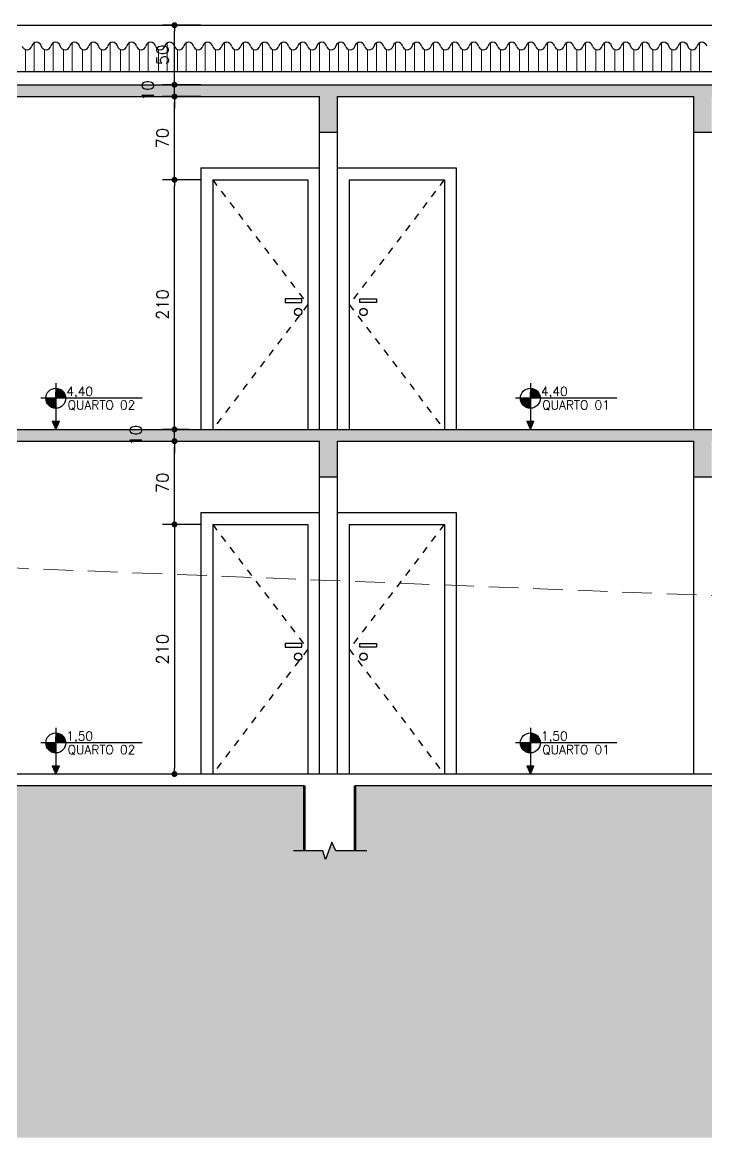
# Model space of a CAD drawing. Header units: inches. Extents: x 580771 to 672494, y 7715997 to 7829530.
# Drawn here: x 652312 to 652888, y 7717676 to 7718614 of the extents above; entities that cross this region are included whole.
import ezdxf

# ---------------------------------------------------------------- set-up
doc = ezdxf.new("R2010")
doc.units = ezdxf.units.IN
doc.header["$MEASUREMENT"] = 0
doc.header["$PDMODE"] = 2
doc.linetypes.add('CACHE', pattern=[0.24, 0.12, -0.12])
doc.linetypes.add('DASHED2', pattern=[0.375, 0.25, -0.125])
for name, color, linetype, lineweight in [('ARQ-06', 6, 'Continuous', 60), ('COTAS', 7, 'Continuous', 0), ('MEIO_FIO', 7, 'Continuous', 0)]:
    doc.layers.add(name, color=color, linetype=linetype, lineweight=lineweight)
for name, color, linetype in [('BAN', 2, 'Continuous'), ('Block1', 1, 'Continuous'), ('NIVEL', 2, 'Continuous'), ('P01', 1, 'Continuous'), ('P06', 6, 'Continuous'), ('parede', 6, 'Continuous')]:
    doc.layers.add(name, color=color, linetype=linetype)
doc.styles.add('R80E50', font='romans.shx', dxfattribs={"height": 10})
doc.styles.add('ROMANS', font='romans', dxfattribs={"height": 0.2})
doc.dimstyles.new('ARQ50', dxfattribs={"dimscale": 50, "dimtxt": 10, "dimasz": 0.1, "dimexe": 0.2, "dimexo": 0.2, "dimgap": 0.1, "dimtad": 1, "dimdec": 0, "dimzin": 12, "dimdsep": 46, "dimtxsty": 'R80E50', "dimblk1": 'DOT', "dimblk2": 'DOT', "dimsah": 1, "dimcen": 0.4, "dimclrd": 15, "dimclre": 15, "dimclrt": 3, "dimadec": 0, "dimazin": 0, "dimtfac": 1, "dimtdec": 0, "dimtmove": 2, "dimatfit": 3, "dimldrblk": 'DOT', "dimfxl": 0.2, "dimtolj": 1, "dimtzin": 12, "dimarcsym": 0})
pattern_1 = [(50, (-17503.419, -35013.211), (14.345203652, -1.2550427), [1.5, -16.5]), (355, (-17503.419, -35013.211), (-2.775026672, 15.043842674), [1.2, -13.2]), (100.45144446, (-17502.223, -35013.316), (11.570176935, 13.78879982), [1.27480384, -14.02284224]), (46.1842, (-17503.419, -35009.211), (21.344826613, -3.310385616), [2.25, -24.75]), (96.6356355, (-17501.64, -35009.487), (18.693238913, 19.482372015), [1.91220684, -21.0342752]), (351.184164, (-17503.419, -35009.211), (18.6932389, 19.482372005), [1.8, -19.80000002]), (21, (-17501.419, -35010.211), (11.938141042, -8.052377813), [1.5, -16.5]), (326, (-17501.419, -35010.211), (4.866306638, 14.5030009), [1.2, -13.2]), (71.45144474, (-17500.424, -35010.882), (16.804447535, 6.450623056), [1.2748038, -14.02284224]), (37.5, (-17503.4187, -35013.2113), (0.2431971063, 6.6578770766), [0, -13.04, 0, -13.4, 0, -13.25]), (7.5, (-17503.419, -35013.211), (5.261390749, 7.8882342376), [0, -7.64, 0, -12.74, 0, -5.05]), (327.5, (-17507.8787, -35013.2113), (10.6764487234, -0.4510974347), [0, -5, 0, -15.6, 0, -20.7]), (317.5, (-17509.879, -35013.211), (11.663723387, 2.002099647), [0, -6.5, 0, -10.36, 0, -14.7])]

# ---------------------------------------------------------------- blocks, each defined once
blk = doc.blocks.new('*X32')
at = {"color": 0}
for p, q in [((-1683, 3892), (-1680, 3892)), ((-1683, 3891), (-1680, 3891)), ((-1683, 3890), (-1680, 3890)), ((-1683, 3889), (-1680, 3889)), ((-1683, 3882), (-1683, 3888)), ((-1683, 3888), (-1680, 3888)), ((-1682, 3882), (-1682, 3888)), ((-1681, 3882), (-1681, 3888)), ((-1680, 3888), (-1680, 3892.3)), ((-1680, 3882), (-1680, 3888)), ((-1680, 3888), (-1674, 3888)), ((-1679, 3888), (-1679, 3892)), ((-1678, 3888), (-1678, 3891.6)), ((-1677, 3888), (-1677, 3891.1)), ((-1676, 3888), (-1676, 3890.4)), ((-1675, 3888), (-1675, 3889.6)), ((-1674, 3888), (-1674, 3888.6)), ((-1674, 3882), (-1674, 3888)), ((-1674, 3888), (-1673.5, 3888)), ((-1695, 3880), (-1692, 3880)), ((-1694.9, 3879), (-1692, 3879)), ((-1694.7, 3878), (-1692, 3878)), ((-1694.5, 3877), (-1692, 3877)), ((-1694.1, 3876), (-1692, 3876)), ((-1694, 3875.8), (-1694, 3876)), ((-1693, 3874), (-1693, 3876)), ((-1692, 3876), (-1692, 3880.7)), ((-1692, 3872.7), (-1692, 3876)), ((-1692, 3876), (-1686, 3876)), ((-1692, 3875), (-1686, 3875)), ((-1691, 3876), (-1691, 3880.7)), ((-1690, 3876), (-1690, 3880.7)), ((-1689, 3876), (-1689, 3880.7)), ((-1688, 3876), (-1688, 3880.7)), ((-1687, 3876), (-1687, 3880.7)), ((-1686, 3876), (-1686, 3880.7)), ((-1686, 3880), (-1683, 3880)), ((-1686, 3879), (-1683, 3879)), ((-1686, 3878), (-1683, 3878)), ((-1686, 3877), (-1683, 3877)), ((-1686, 3870), (-1686, 3876)), ((-1686, 3876), (-1683, 3876)), ((-1685, 3870), (-1685, 3876)), ((-1684, 3870), (-1684, 3876)), ((-1683, 3882), (-1680, 3882)), ((-1683, 3881), (-1680, 3881)), ((-1680, 3887), (-1674, 3887)), ((-1680, 3886), (-1674, 3886)), ((-1680, 3885), (-1674, 3885)), ((-1680, 3884), (-1674, 3884)), ((-1680, 3883), (-1674, 3883)), ((-1680, 3880.7), (-1680, 3882)), ((-1680, 3882), (-1674, 3882)), ((-1679, 3880.7), (-1679, 3882)), ((-1678, 3880.7), (-1678, 3882)), ((-1677, 3880.7), (-1677, 3882)), ((-1676, 3880.7), (-1676, 3882)), ((-1675, 3880.7), (-1675, 3882)), ((-1674, 3880.7), (-1674, 3882)), ((-1674, 3882), (-1671.1, 3882)), ((-1674, 3881), (-1671.1, 3881)), ((-1673, 3882), (-1673, 3887.2)), ((-1672, 3882), (-1672, 3885.4)), ((-1692, 3874), (-1686, 3874)), ((-1692, 3873), (-1686, 3873)), ((-1691.3, 3872), (-1686, 3872)), ((-1690.1, 3871), (-1686, 3871)), ((-1688.5, 3870), (-1686, 3870)), ((-1688, 3869.8), (-1688, 3870)), ((-1687, 3869.4), (-1687, 3870)), ((-1686, 3869.1), (-1686, 3870)), ((-1686, 3870), (-1683, 3870)), ((-1685.8, 3869), (-1683, 3869))]:
    blk.add_line(p, q, dxfattribs=at)
blk = doc.blocks.new('nível corte')
at = {"layer": 'NIVEL', "color": 2, "linetype": 'Continuous'}
for p, q in [((172038.46, 10236.15), (172038.46, 10197.35)), ((172111.26, 10223.55), (172025.86, 10223.55)), ((172035.46, 10204.35), (172038.46, 10197.35)), ((172035.46, 10204.35), (172041.46, 10204.35)), ((172038.46, 10197.35), (172041.46, 10204.35))]:
    blk.add_line(p, q, dxfattribs=at)
blk.add_circle((172038.46, 10223.55), 8.4, dxfattribs=at)
blk.add_solid([(172035.46, 10204.35), (172038.46, 10197.35), (172041.46, 10204.35), (172038.46, 10197.35)], dxfattribs=at)
at = {"layer": 'NIVEL', "color": 1, "linetype": 'Continuous', "xscale": 0.7000000000116415, "yscale": 0.7000000000116415, "zscale": 0.7000000000116415}
blk.add_blockref('*X32', (173216.6, 7507.07), dxfattribs=at)
blk = doc.blocks.new('_DOT')
at = {"color": 0, "linetype": 'ByBlock'}
blk.add_line((-0.5, 0), (-1, 0), dxfattribs=at)
at = {"color": 0, "linetype": 'ByBlock', "const_width": 0.5}
blk.add_lwpolyline([(-0.25, 0, 1), (0.25, 0, 1)], format="xyb", close=True, dxfattribs=at)
blk = doc.blocks.new('*D408')
at = {"layer": 'Defpoints', "color": 0, "transparency": 16777216}
for p in [(652472.27, 7718191.97), (652440.13, 7717981.97), (652472.27, 7717981.97)]:
    blk.add_point(p, dxfattribs=at)
at = {"layer": 'parede', "color": 15, "lineweight": -2, "transparency": 16777216}
for p, q in [((652462.27, 7718191.97), (652430.13, 7718191.97)), ((652440.13, 7718186.97), (652440.13, 7717986.97)), ((652462.27, 7717981.97), (652430.13, 7717981.97))]:
    blk.add_line(p, q, dxfattribs=at)
at = {"layer": 'parede', "color": 15, "lineweight": -2, "transparency": 16777216, "xscale": 5, "yscale": 5, "zscale": 5}
for p, rotation in [((652440.13, 7718191.97), 90), ((652440.13, 7717981.97), 270)]:
    blk.add_blockref('_DOT', p, dxfattribs=dict(at, rotation=rotation))
at = {"layer": 'parede', "color": 3, "transparency": 16777216, "insert": (652430.13, 7718086.97), "char_height": 10, "attachment_point": 5, "rotation": 90, "style": 'R80E50'}
blk.add_mtext('\\A1;210', dxfattribs=at)
blk = doc.blocks.new('*D409')
at = {"layer": 'Defpoints', "color": 0, "transparency": 16777216}
for p in [(652440.13, 7718261.97), (652440.13, 7718261.97), (652472.27, 7718191.97)]:
    blk.add_point(p, dxfattribs=at)
at = {"layer": 'parede', "color": 15, "lineweight": -2, "transparency": 16777216}
for p, q in [((652450.13, 7718261.97), (652450.13, 7718261.97)), ((652440.13, 7718196.97), (652440.13, 7718256.97)), ((652462.27, 7718191.97), (652430.13, 7718191.97))]:
    blk.add_line(p, q, dxfattribs=at)
at = {"layer": 'parede', "color": 15, "lineweight": -2, "transparency": 16777216, "xscale": 5, "yscale": 5, "zscale": 5}
for p, rotation in [((652440.13, 7718261.97), 90), ((652440.13, 7718191.97), 270)]:
    blk.add_blockref('_DOT', p, dxfattribs=dict(at, rotation=rotation))
at = {"layer": 'parede', "color": 3, "transparency": 16777216, "insert": (652430.13, 7718226.97), "char_height": 10, "attachment_point": 5, "rotation": 90, "style": 'R80E50'}
blk.add_mtext('\\A1;70', dxfattribs=at)
blk = doc.blocks.new('*D410')
at = {"layer": 'Defpoints', "color": 0, "transparency": 16777216}
for p in [(652440.13, 7718271.97), (652462.27, 7718271.97), (652440.13, 7718261.97)]:
    blk.add_point(p, dxfattribs=at)
at = {"layer": 'parede', "color": 15, "lineweight": -2, "transparency": 16777216}
for p, q in [((652440.13, 7718276.97), (652440.13, 7718281.97)), ((652452.27, 7718271.97), (652430.13, 7718271.97)), ((652440.13, 7718261.97), (652440.13, 7718271.97)), ((652450.13, 7718261.97), (652450.13, 7718261.97)), ((652440.13, 7718256.97), (652440.13, 7718251.97))]:
    blk.add_line(p, q, dxfattribs=at)
at = {"layer": 'parede', "color": 15, "lineweight": -2, "transparency": 16777216, "xscale": 5, "yscale": 5, "zscale": 5}
for p, rotation in [((652440.13, 7718271.97), 270), ((652440.13, 7718261.97), 90)]:
    blk.add_blockref('_DOT', p, dxfattribs=dict(at, rotation=rotation))
at = {"layer": 'parede', "color": 3, "transparency": 16777216, "insert": (652407.63, 7718266.97), "char_height": 10, "attachment_point": 5, "rotation": 90, "style": 'R80E50'}
blk.add_mtext('\\A1;10', dxfattribs=at)
blk = doc.blocks.new('*D411')
at = {"layer": 'Defpoints', "color": 0, "transparency": 16777216}
for p in [(652440.13, 7718481.97), (652472.27, 7718481.97), (652462.27, 7718271.97)]:
    blk.add_point(p, dxfattribs=at)
at = {"layer": 'parede', "color": 15, "lineweight": -2, "transparency": 16777216}
for p, q in [((652462.27, 7718481.97), (652430.13, 7718481.97)), ((652440.13, 7718276.97), (652440.13, 7718476.97)), ((652452.27, 7718271.97), (652430.13, 7718271.97))]:
    blk.add_line(p, q, dxfattribs=at)
at = {"layer": 'parede', "color": 15, "lineweight": -2, "transparency": 16777216, "xscale": 5, "yscale": 5, "zscale": 5}
for p, rotation in [((652440.13, 7718481.97), 90), ((652440.13, 7718271.97), 270)]:
    blk.add_blockref('_DOT', p, dxfattribs=dict(at, rotation=rotation))
at = {"layer": 'parede', "color": 3, "transparency": 16777216, "insert": (652430.13, 7718376.97), "char_height": 10, "attachment_point": 5, "rotation": 90, "style": 'R80E50'}
blk.add_mtext('\\A1;210', dxfattribs=at)
blk = doc.blocks.new('*D412')
at = {"layer": 'Defpoints', "color": 0, "transparency": 16777216}
for p in [(652440.13, 7718551.97), (652472.27, 7718551.97), (652472.27, 7718481.97)]:
    blk.add_point(p, dxfattribs=at)
at = {"layer": 'parede', "color": 15, "lineweight": -2, "transparency": 16777216}
for p, q in [((652462.27, 7718551.97), (652430.13, 7718551.97)), ((652440.13, 7718486.97), (652440.13, 7718546.97)), ((652462.27, 7718481.97), (652430.13, 7718481.97))]:
    blk.add_line(p, q, dxfattribs=at)
at = {"layer": 'parede', "color": 15, "lineweight": -2, "transparency": 16777216, "xscale": 5, "yscale": 5, "zscale": 5}
for p, rotation in [((652440.13, 7718551.97), 90), ((652440.13, 7718481.97), 270)]:
    blk.add_blockref('_DOT', p, dxfattribs=dict(at, rotation=rotation))
at = {"layer": 'parede', "color": 3, "transparency": 16777216, "insert": (652430.13, 7718516.97), "char_height": 10, "attachment_point": 5, "rotation": 90, "style": 'R80E50'}
blk.add_mtext('\\A1;70', dxfattribs=at)
blk = doc.blocks.new('*D413')
at = {"layer": 'Defpoints', "color": 0, "transparency": 16777216}
for p in [(652440.13, 7718561.97), (652472.27, 7718561.97), (652472.27, 7718551.97)]:
    blk.add_point(p, dxfattribs=at)
at = {"layer": 'parede', "color": 15, "lineweight": -2, "transparency": 16777216}
for p, q in [((652440.13, 7718566.97), (652440.13, 7718571.97)), ((652462.27, 7718561.97), (652430.13, 7718561.97)), ((652440.13, 7718551.97), (652440.13, 7718561.97)), ((652462.27, 7718551.97), (652430.13, 7718551.97)), ((652440.13, 7718546.97), (652440.13, 7718541.97))]:
    blk.add_line(p, q, dxfattribs=at)
at = {"layer": 'parede', "color": 15, "lineweight": -2, "transparency": 16777216, "xscale": 5, "yscale": 5, "zscale": 5}
for p, rotation in [((652440.13, 7718561.97), 270), ((652440.13, 7718551.97), 90)]:
    blk.add_blockref('_DOT', p, dxfattribs=dict(at, rotation=rotation))
at = {"layer": 'parede', "color": 3, "transparency": 16777216, "insert": (652417.63, 7718556.97), "char_height": 10, "attachment_point": 5, "rotation": 90, "style": 'R80E50'}
blk.add_mtext('\\A1;10', dxfattribs=at)
blk = doc.blocks.new('*D414')
at = {"layer": 'Defpoints', "color": 0, "transparency": 16777216}
for p in [(652440.13, 7718611.97), (652472.27, 7718611.97), (652472.27, 7718561.97)]:
    blk.add_point(p, dxfattribs=at)
at = {"layer": 'parede', "color": 15, "lineweight": -2, "transparency": 16777216}
for p, q in [((652462.27, 7718611.97), (652430.13, 7718611.97)), ((652440.13, 7718566.97), (652440.13, 7718606.97)), ((652462.27, 7718561.97), (652430.13, 7718561.97))]:
    blk.add_line(p, q, dxfattribs=at)
at = {"layer": 'parede', "color": 15, "lineweight": -2, "transparency": 16777216, "xscale": 5, "yscale": 5, "zscale": 5}
for p, rotation in [((652440.13, 7718611.97), 90), ((652440.13, 7718561.97), 270)]:
    blk.add_blockref('_DOT', p, dxfattribs=dict(at, rotation=rotation))
at = {"layer": 'parede', "color": 3, "transparency": 16777216, "insert": (652430.13, 7718586.97), "char_height": 10, "attachment_point": 5, "rotation": 90, "style": 'R80E50'}
blk.add_mtext('\\A1;50', dxfattribs=at)

msp = doc.modelspace()

# ---------------------------------------------------------------- hatches: boundary and pattern name
at = {"layer": 'Block1'}
h = msp.add_hatch(dxfattribs=at)
h.set_pattern_fill('EARTH', color=256, scale=150, angle=45, style=0, double=1)
h.paths.add_polyline_path([(656263.099, 7717835.593), (655541.09, 7717934.609), (655342.269, 7717952.548), (655342.269, 7717914.881), (655327.12, 7717914.881), (655325.065, 7717907.455), (655319.67, 7717922.157), (655316.358, 7717914.881), (655300.287, 7717914.881), (655300.287, 7717956.336), (655237.851, 7717961.969), (654392.269, 7717961.969), (654392.269, 7717917.458), (654376.197, 7717917.458), (654372.886, 7717924.733), (654367.491, 7717910.031), (654365.436, 7717917.458), (654350.02, 7717917.458), (654350.02, 7717971.969), (654042.25, 7717971.969), (654042.25, 7717917.458), (654026.179, 7717917.458), (654022.868, 7717924.733), (654017.472, 7717910.031), (654015.418, 7717917.458), (654000.002, 7717917.458), (654000.002, 7717971.969), (653226.006, 7717971.969), (653226.006, 7717917.458), (653209.935, 7717917.458), (653206.623, 7717924.733), (653201.228, 7717910.031), (653199.173, 7717917.458), (653183.758, 7717917.458), (653183.758, 7717971.969), (652591.883, 7717971.969), (652591.883, 7717917.458), (652575.812, 7717917.458), (652572.501, 7717924.733), (652567.105, 7717910.031), (652565.051, 7717917.458), (652549.635, 7717917.458), (652549.635, 7717971.969), (651924.517, 7717971.969), (651924.517, 7717912.458), (651908.446, 7717912.458), (651905.134, 7717919.733), (651899.739, 7717905.031), (651897.684, 7717912.458), (651882.269, 7717912.458), (651882.269, 7717956.969), (651326.079, 7717956.969), (651326.079, 7717902.458), (651310.008, 7717902.458), (651306.697, 7717909.733), (651301.301, 7717895.031), (651299.247, 7717902.458), (651283.831, 7717902.458), (651283.831, 7717676), (656305.347, 7717676), (656305.347, 7717781.081), (656289.276, 7717781.081), (656285.965, 7717788.356), (656280.57, 7717773.655), (656278.515, 7717781.081), (656263.099, 7717781.081)])
at = {"layer": 'P01'}
h = msp.add_hatch(dxfattribs=at)
h.set_pattern_fill('AR-CONC', color=256, scale=2)
h.set_pattern_definition(pattern_1)
h.paths.add_polyline_path([(654892.269, 7718611.969), (654877.269, 7718611.969), (654877.269, 7718561.969), (651882.269, 7718561.969), (651882.269, 7718521.969), (651897.269, 7718521.969), (651897.269, 7718551.969), (652247.269, 7718551.969), (652247.269, 7718521.969), (652262.269, 7718521.969), (652262.269, 7718551.969), (652562.269, 7718551.969), (652562.269, 7718521.969), (652577.269, 7718521.969), (652577.269, 7718551.969), (652877.269, 7718551.969), (652877.269, 7718521.969), (652892.269, 7718521.969), (652892.269, 7718551.969), (653032.269, 7718551.969), (653032.269, 7718521.969), (653047.269, 7718521.969), (653047.269, 7718551.969), (653197.269, 7718551.969), (653197.269, 7718521.969), (653212.269, 7718521.969), (653212.269, 7718551.969), (654377.269, 7718551.969), (654377.269, 7718521.969), (654392.269, 7718521.969), (654392.269, 7718551.969), (654892.269, 7718551.969)])
h.paths.add_polyline_path([(652206.693, 7718547.088), (652206.693, 7718566.85), (652191.693, 7718566.85), (652191.693, 7718547.088)], flags=25)
h.paths.add_polyline_path([(652425.128, 7718547.088), (652425.128, 7718566.85), (652410.128, 7718566.85), (652410.128, 7718547.088)], flags=25)
h.paths.add_polyline_path([(652994.761, 7718547.088), (652994.761, 7718566.85), (652979.761, 7718566.85), (652979.761, 7718547.088)], flags=25)
h.paths.add_polyline_path([(653065.148, 7718547.088), (653065.148, 7718566.85), (653050.148, 7718566.85), (653050.148, 7718547.088)], flags=25)
h.paths.add_polyline_path([(653152.42, 7718547.088), (653152.42, 7718566.85), (653137.42, 7718566.85), (653137.42, 7718547.088)], flags=25)
h.paths.add_polyline_path([(653241.267, 7718547.088), (653241.267, 7718566.85), (653226.267, 7718566.85), (653226.267, 7718547.088)], flags=25)
h.paths.add_polyline_path([(653526.185, 7718547.088), (653526.185, 7718566.85), (653511.185, 7718566.85), (653511.185, 7718547.088)], flags=25)
h.paths.add_polyline_path([(653934.381, 7718547.088), (653934.381, 7718566.85), (653919.381, 7718566.85), (653919.381, 7718547.088)], flags=25)
h.paths.add_polyline_path([(654410.933, 7718547.088), (654410.933, 7718566.85), (654395.933, 7718566.85), (654395.933, 7718547.088)], flags=25)
h.paths.add_polyline_path([(654436.172, 7718547.088), (654436.172, 7718566.85), (654421.172, 7718566.85), (654421.172, 7718547.088)], flags=25)
h.paths.add_polyline_path([(654505.237, 7718547.088), (654505.237, 7718566.85), (654490.237, 7718566.85), (654490.237, 7718547.088)], flags=25)
h.paths.add_polyline_path([(654110.131, 7718547.088), (654110.131, 7718566.85), (654095.131, 7718566.85), (654095.131, 7718547.088)], flags=25)
h = msp.add_hatch(dxfattribs=at)
h.set_pattern_fill('AR-CONC', color=256, scale=2)
h.set_pattern_definition(pattern_1)
h.paths.add_polyline_path([(653212.269, 7718261.969), (654012.269, 7718261.969), (654012.269, 7718231.969), (654027.269, 7718231.969), (654027.269, 7718271.969), (651882.269, 7718271.969), (651882.269, 7718231.969), (651897.269, 7718231.969), (651897.269, 7718261.969), (652247.269, 7718261.969), (652247.269, 7718231.969), (652262.269, 7718231.969), (652262.269, 7718261.969), (652562.269, 7718261.969), (652562.269, 7718231.969), (652577.269, 7718231.969), (652577.269, 7718261.969), (652877.269, 7718261.969), (652877.269, 7718231.969), (652892.269, 7718231.969), (652892.269, 7718261.969), (653032.269, 7718261.969), (653032.269, 7718231.969), (653047.269, 7718231.969), (653047.269, 7718261.969), (653197.269, 7718261.969), (653197.269, 7718231.969), (653212.269, 7718231.969)])
h.paths.add_polyline_path([(652206.693, 7718257.088), (652206.693, 7718276.85), (652191.693, 7718276.85), (652191.693, 7718257.088)], flags=9)
h.paths.add_polyline_path([(652415.128, 7718257.088), (652415.128, 7718276.85), (652400.128, 7718276.85), (652400.128, 7718257.088)], flags=9)
h.paths.add_polyline_path([(652994.761, 7718257.088), (652994.761, 7718276.85), (652979.761, 7718276.85), (652979.761, 7718257.088)], flags=9)
h.paths.add_polyline_path([(653065.148, 7718257.088), (653065.148, 7718276.85), (653050.148, 7718276.85), (653050.148, 7718257.088)], flags=9)
h.paths.add_polyline_path([(653152.42, 7718257.088), (653152.42, 7718276.85), (653137.42, 7718276.85), (653137.42, 7718257.088)], flags=9)
h.paths.add_polyline_path([(653296.267, 7718257.088), (653296.267, 7718276.85), (653281.267, 7718276.85), (653281.267, 7718257.088)], flags=9)
h.paths.add_polyline_path([(653526.185, 7718257.088), (653526.185, 7718276.85), (653511.185, 7718276.85), (653511.185, 7718257.088)], flags=9)
h.paths.add_polyline_path([(653934.381, 7718257.088), (653934.381, 7718276.85), (653919.381, 7718276.85), (653919.381, 7718257.088)], flags=9)

# ---------------------------------------------------------------- linework, layer by layer
at = {"layer": 'ARQ-06'}
for p, q in [((652549.635, 7717917.458), (652549.635, 7717971.969)), ((652591.883, 7717971.969), (652591.883, 7717917.458))]:
    msp.add_line(p, q, dxfattribs=at)
at = {"layer": 'BAN', "elevation": 12706.085}
for points in [[(652547.334, 7718381.675), (652533.298, 7718381.675), (652533.298, 7718378.609), (652547.334, 7718378.609)], [(652596.119, 7718381.675), (652610.155, 7718381.675), (652610.155, 7718378.609), (652596.119, 7718378.609)], [(652547.334, 7718091.675), (652533.298, 7718091.675), (652533.298, 7718088.609), (652547.334, 7718088.609)], [(652596.119, 7718091.675), (652610.155, 7718091.675), (652610.155, 7718088.609), (652596.119, 7718088.609)]]:
    msp.add_lwpolyline(points, close=True, dxfattribs=at)
at = {"layer": 'BAN'}
for centre in [(652544.264, 7718370.727, 12706.085), (652599.189, 7718370.727, 12706.085), (652544.264, 7718080.727, 12706.085), (652599.189, 7718080.727, 12706.085)]:
    msp.add_circle(centre, 3.065, dxfattribs=at)
at = {"layer": 'Block1'}
msp.add_line((653197.269, 7718572.803), (651897.269, 7718572.803), dxfattribs=at)
msp.add_lwpolyline([(652602.015, 7717917.458), (652575.812, 7717917.458), (652572.501, 7717924.733), (652567.105, 7717910.031), (652565.051, 7717917.458), (652540.251, 7717917.458)], dxfattribs=at)
at = {"layer": 'COTAS', "color": 1}
for p, q in [((652314.613, 7718591.343), (652314.613, 7718572.803)), ((652322.087, 7718597.42), (652322.087, 7718572.803)), ((652330.613, 7718591.343), (652330.613, 7718572.803)), ((652338.087, 7718597.42), (652338.087, 7718572.803)), ((652346.613, 7718591.343), (652346.613, 7718572.803)), ((652354.087, 7718597.42), (652354.087, 7718572.803)), ((652362.613, 7718591.343), (652362.613, 7718572.803)), ((652370.087, 7718597.42), (652370.087, 7718572.803)), ((652378.613, 7718591.343), (652378.613, 7718572.803)), ((652386.087, 7718597.42), (652386.087, 7718572.803)), ((652394.613, 7718591.343), (652394.613, 7718572.803)), ((652402.087, 7718597.42), (652402.087, 7718572.803)), ((652410.613, 7718591.343), (652410.613, 7718572.803)), ((652418.087, 7718597.42), (652418.087, 7718572.803)), ((652426.613, 7718591.343), (652426.613, 7718572.803)), ((652434.087, 7718597.42), (652434.087, 7718572.803)), ((652442.613, 7718591.343), (652442.613, 7718572.803)), ((652450.087, 7718597.42), (652450.087, 7718572.803)), ((652458.613, 7718591.343), (652458.613, 7718572.803)), ((652466.087, 7718597.42), (652466.087, 7718572.803)), ((652474.613, 7718591.343), (652474.613, 7718572.803)), ((652482.087, 7718597.42), (652482.087, 7718572.803)), ((652490.613, 7718591.343), (652490.613, 7718572.803)), ((652498.087, 7718597.42), (652498.087, 7718572.803)), ((652506.613, 7718591.343), (652506.613, 7718572.803)), ((652514.087, 7718597.42), (652514.087, 7718572.803)), ((652522.613, 7718591.343), (652522.613, 7718572.803)), ((652530.087, 7718597.42), (652530.087, 7718572.803)), ((652538.613, 7718591.343), (652538.613, 7718572.803)), ((652546.087, 7718597.42), (652546.087, 7718572.803)), ((652554.613, 7718591.343), (652554.613, 7718572.803)), ((652562.087, 7718597.42), (652562.087, 7718572.803)), ((652570.613, 7718591.343), (652570.613, 7718572.803)), ((652578.087, 7718597.42), (652578.087, 7718572.803)), ((652586.613, 7718591.343), (652586.613, 7718572.803)), ((652594.087, 7718597.42), (652594.087, 7718572.803)), ((652602.613, 7718591.343), (652602.613, 7718572.803)), ((652610.087, 7718597.42), (652610.087, 7718572.803)), ((652618.613, 7718591.343), (652618.613, 7718572.803)), ((652626.087, 7718597.42), (652626.087, 7718572.803)), ((652634.613, 7718591.343), (652634.613, 7718572.803)), ((652642.087, 7718597.42), (652642.087, 7718572.803)), ((652650.613, 7718591.343), (652650.613, 7718572.803)), ((652658.087, 7718597.42), (652658.087, 7718572.803)), ((652666.613, 7718591.343), (652666.613, 7718572.803)), ((652674.087, 7718597.42), (652674.087, 7718572.803)), ((652682.613, 7718591.343), (652682.613, 7718572.803)), ((652690.087, 7718597.42), (652690.087, 7718572.803)), ((652698.613, 7718591.343), (652698.613, 7718572.803)), ((652706.087, 7718597.42), (652706.087, 7718572.803)), ((652714.613, 7718591.343), (652714.613, 7718572.803)), ((652722.087, 7718597.42), (652722.087, 7718572.803)), ((652730.613, 7718591.343), (652730.613, 7718572.803)), ((652738.087, 7718597.42), (652738.087, 7718572.803)), ((652746.613, 7718591.343), (652746.613, 7718572.803)), ((652754.087, 7718597.42), (652754.087, 7718572.803)), ((652762.613, 7718591.343), (652762.613, 7718572.803)), ((652770.087, 7718597.42), (652770.087, 7718572.803)), ((652778.613, 7718591.343), (652778.613, 7718572.803)), ((652786.087, 7718597.42), (652786.087, 7718572.803)), ((652794.613, 7718591.343), (652794.613, 7718572.803)), ((652802.087, 7718597.42), (652802.087, 7718572.803)), ((652810.613, 7718591.343), (652810.613, 7718572.803)), ((652818.087, 7718597.42), (652818.087, 7718572.803)), ((652826.613, 7718591.343), (652826.613, 7718572.803)), ((652834.087, 7718597.42), (652834.087, 7718572.803)), ((652842.613, 7718591.343), (652842.613, 7718572.803)), ((652850.087, 7718597.42), (652850.087, 7718572.803)), ((652858.613, 7718591.343), (652858.613, 7718572.803)), ((652866.087, 7718597.42), (652866.087, 7718572.803)), ((652874.613, 7718591.343), (652874.613, 7718572.803)), ((652882.087, 7718597.42), (652882.087, 7718572.803))]:
    msp.add_line(p, q, dxfattribs=at)
at = {"layer": 'MEIO_FIO', "color": 2, "linetype": 'DASHED2', "ltscale": 100}
msp.add_lwpolyline([(651279.719, 7718201.681), (651955.145, 7718169.142), (653221.838, 7718119.142), (653848.674, 7718069.142), (654546.687, 7718019.142), (655158.355, 7717969.142), (655712.519, 7717919.142), (656150.097, 7717869.142), (656306.492, 7717841.769)], dxfattribs=at)
at = {"layer": 'NIVEL'}
for p, q in [((651897.269, 7718611.969), (653197.269, 7718611.969)), ((652462.269, 7718491.969), (652462.269, 7718271.969)), ((652462.269, 7718491.969), (652562.269, 7718491.969)), ((652577.269, 7718491.969), (652677.269, 7718491.969)), ((652677.269, 7718491.969), (652677.269, 7718271.969)), ((652472.269, 7718481.969), (652472.269, 7718271.969)), ((652472.269, 7718481.969), (652552.269, 7718481.969)), ((652552.269, 7718481.969), (652552.269, 7718271.969)), ((652587.269, 7718481.969), (652587.269, 7718271.969)), ((652587.269, 7718481.969), (652667.269, 7718481.969)), ((652667.269, 7718481.969), (652667.269, 7718271.969)), ((652462.269, 7718201.969), (652462.269, 7717981.969)), ((652462.269, 7718201.969), (652562.269, 7718201.969)), ((652577.269, 7718201.969), (652677.269, 7718201.969)), ((652677.269, 7718201.969), (652677.269, 7717981.969)), ((652472.269, 7718191.969), (652472.269, 7717981.969)), ((652472.269, 7718191.969), (652552.269, 7718191.969)), ((652552.269, 7718191.969), (652552.269, 7717981.969)), ((652587.269, 7718191.969), (652587.269, 7717981.969)), ((652587.269, 7718191.969), (652667.269, 7718191.969)), ((652667.269, 7718191.969), (652667.269, 7717981.969))]:
    msp.add_line(p, q, dxfattribs=at)
at = {"layer": 'P01', "linetype": 'CACHE', "ltscale": 50}
for points in [[(652472.269, 7718481.969), (652552.269, 7718376.969), (652472.269, 7718271.969)], [(652667.183, 7718481.969), (652587.183, 7718376.969), (652667.183, 7718271.969)], [(652472.269, 7718191.969), (652552.269, 7718086.969), (652472.269, 7717981.969)], [(652667.183, 7718191.969), (652587.183, 7718086.969), (652667.183, 7717981.969)]]:
    msp.add_lwpolyline(points, dxfattribs=at)
at = {"layer": 'parede'}
for p, q in [((651882.269, 7718561.969), (654877.269, 7718561.969)), ((652262.269, 7718551.969), (652562.269, 7718551.969)), ((652562.269, 7718271.969), (652562.269, 7718551.969)), ((652577.269, 7718271.969), (652577.269, 7718551.969)), ((652577.269, 7718551.969), (652877.269, 7718551.969)), ((652877.269, 7718271.969), (652877.269, 7718551.969)), ((652562.269, 7718521.969), (652577.269, 7718521.969)), ((652877.269, 7718521.969), (652892.269, 7718521.969)), ((651882.269, 7718271.969), (654027.269, 7718271.969)), ((652262.269, 7718261.969), (652562.269, 7718261.969)), ((652562.269, 7717981.969), (652562.269, 7718261.969)), ((652577.269, 7717981.969), (652577.269, 7718261.969)), ((652577.269, 7718261.969), (652877.269, 7718261.969)), ((652877.269, 7717981.969), (652877.269, 7718261.969)), ((652562.269, 7718231.969), (652577.269, 7718231.969)), ((652877.269, 7718231.969), (652892.269, 7718231.969)), ((654392.269, 7717981.969), (651882.269, 7717981.969)), ((652549.635, 7717971.969), (651924.517, 7717971.969)), ((653183.758, 7717971.969), (652591.883, 7717971.969))]:
    msp.add_line(p, q, dxfattribs=at)
at = {"layer": 'parede', "color": 3}
for centre, start, end in [((652316.046, 7718595.355), 192.680384, 347.319616), ((652324.046, 7718593.555), 12.680384, 167.319616), ((652332.046, 7718595.355), 192.680384, 347.319616), ((652340.046, 7718593.555), 12.680384, 167.319616), ((652348.046, 7718595.355), 192.680384, 347.319616), ((652356.046, 7718593.555), 12.680384, 167.319616), ((652364.046, 7718595.355), 192.680384, 347.319616), ((652372.046, 7718593.555), 12.680384, 167.319616), ((652380.046, 7718595.355), 192.680384, 347.319616), ((652388.046, 7718593.555), 12.680384, 167.319616), ((652396.046, 7718595.355), 192.680384, 347.319616), ((652404.046, 7718593.555), 12.680384, 167.319616), ((652412.046, 7718595.355), 192.680384, 347.319616), ((652420.046, 7718593.555), 12.680384, 167.319616), ((652428.046, 7718595.355), 192.680384, 347.319616), ((652436.046, 7718593.555), 12.680384, 167.319616), ((652444.046, 7718595.355), 192.680384, 347.319616), ((652452.046, 7718593.555), 12.680384, 167.319616), ((652460.046, 7718595.355), 192.680384, 347.319616), ((652468.046, 7718593.555), 12.680384, 167.319616), ((652476.046, 7718595.355), 192.680384, 347.319616), ((652484.046, 7718593.555), 12.680384, 167.319616), ((652492.046, 7718595.355), 192.680384, 347.319616), ((652500.046, 7718593.555), 12.680384, 167.319616), ((652508.046, 7718595.355), 192.680384, 347.319616), ((652516.046, 7718593.555), 12.680384, 167.319616), ((652524.046, 7718595.355), 192.680384, 347.319616), ((652532.046, 7718593.555), 12.680384, 167.319616), ((652540.046, 7718595.355), 192.680384, 347.319616), ((652548.046, 7718593.555), 12.680384, 167.319616), ((652556.046, 7718595.355), 192.680384, 347.319616), ((652564.046, 7718593.555), 12.680384, 167.319616), ((652572.046, 7718595.355), 192.680384, 347.319616), ((652580.046, 7718593.555), 12.680384, 167.319616), ((652588.046, 7718595.355), 192.680384, 347.319616), ((652596.046, 7718593.555), 12.680384, 167.319616), ((652604.046, 7718595.355), 192.680384, 347.319616), ((652612.046, 7718593.555), 12.680384, 167.319616), ((652620.046, 7718595.355), 192.680384, 347.319616), ((652628.046, 7718593.555), 12.680384, 167.319616), ((652636.046, 7718595.355), 192.680384, 347.319616), ((652644.046, 7718593.555), 12.680384, 167.319616), ((652652.046, 7718595.355), 192.680384, 347.319616), ((652660.046, 7718593.555), 12.680384, 167.319616), ((652668.046, 7718595.355), 192.680384, 347.319616), ((652676.046, 7718593.555), 12.680384, 167.319616), ((652684.046, 7718595.355), 192.680384, 347.319616), ((652692.046, 7718593.555), 12.680384, 167.319616), ((652700.046, 7718595.355), 192.680384, 347.319616), ((652708.046, 7718593.555), 12.680384, 167.319616), ((652716.046, 7718595.355), 192.680384, 347.319616), ((652724.046, 7718593.555), 12.680384, 167.319616), ((652732.046, 7718595.355), 192.680384, 347.319616), ((652740.046, 7718593.555), 12.680384, 167.319616), ((652748.046, 7718595.355), 192.680384, 347.319616), ((652756.046, 7718593.555), 12.680384, 167.319616), ((652764.046, 7718595.355), 192.680384, 347.319616), ((652772.046, 7718593.555), 12.680384, 167.319616), ((652780.046, 7718595.355), 192.680384, 347.319616), ((652788.046, 7718593.555), 12.680384, 167.319616), ((652796.046, 7718595.355), 192.680384, 347.319616), ((652804.046, 7718593.555), 12.680384, 167.319616), ((652812.046, 7718595.355), 192.680384, 347.319616), ((652820.046, 7718593.555), 12.680384, 167.319616), ((652828.046, 7718595.355), 192.680384, 347.319616), ((652836.046, 7718593.555), 12.680384, 167.319616), ((652844.046, 7718595.355), 192.680384, 347.319616), ((652852.046, 7718593.555), 12.680384, 167.319616), ((652860.046, 7718595.355), 192.680384, 347.319616), ((652868.046, 7718593.555), 12.680384, 167.319616), ((652876.046, 7718595.355), 192.680384, 347.319616), ((652884.046, 7718593.555), 12.680384, 167.319616)]:
    msp.add_arc(centre, 4.1, start, end, dxfattribs=at)

# ---------------------------------------------------------------- block references
at = {"layer": 'P06'}
for p in [(480301.782, 7708074.624), (480701.199, 7708074.624), (480301.782, 7707784.624), (480701.199, 7707784.624)]:
    msp.add_blockref('nível corte', p, dxfattribs=at)

# ---------------------------------------------------------------- texts
at = {"layer": 'NIVEL', "style": 'ROMANS'}
for s, p in [('4,40', (652349.134, 7718300.177)), ('4,40', (652748.552, 7718300.177)), ('QUARTO 02', (652350.176, 7718288.729)), ('QUARTO 01', (652749.594, 7718288.729)), ('1,50', (652349.134, 7718010.177)), ('1,50', (652748.552, 7718010.177)), ('QUARTO 02', (652350.176, 7717998.729)), ('QUARTO 01', (652749.594, 7717998.729))]:
    msp.add_text(s, height=7.5, dxfattribs=at).set_placement(p)

# ---------------------------------------------------------------- dimensions: what is measured, and where the dimension line sits
at = {"layer": 'parede'}
for base, p1, p2, picture, middle in [((652440.128, 7718611.969), (652472.269, 7718561.969), (652472.269, 7718611.969), '*D414', (652430.128, 7718586.969)), ((652440.128, 7718561.969), (652472.269, 7718551.969), (652472.269, 7718561.969), '*D413', (652417.628, 7718556.969)), ((652440.128, 7718551.969), (652472.269, 7718481.969), (652472.269, 7718551.969), '*D412', (652430.128, 7718516.969)), ((652440.128, 7718481.969), (652462.269, 7718271.969), (652472.269, 7718481.969), '*D411', (652430.128, 7718376.969)), ((652440.128, 7718271.969), (652440.128, 7718261.969), (652462.269, 7718271.969), '*D410', (652407.628, 7718266.969)), ((652440.128, 7718261.969), (652472.269, 7718191.969), (652440.128, 7718261.969), '*D409', (652430.128, 7718226.969)), ((652440.128, 7717981.969), (652472.269, 7718191.969), (652472.269, 7717981.969), '*D408', (652430.128, 7718086.969))]:
    dim = msp.add_linear_dim(base=base, p1=p1, p2=p2, angle=90, dimstyle='ARQ50', dxfattribs=at)
    dim.commit()
    dim.dimension.update_dxf_attribs({"geometry": picture, "text_midpoint": middle})

doc.saveas('drawing.dxf')
